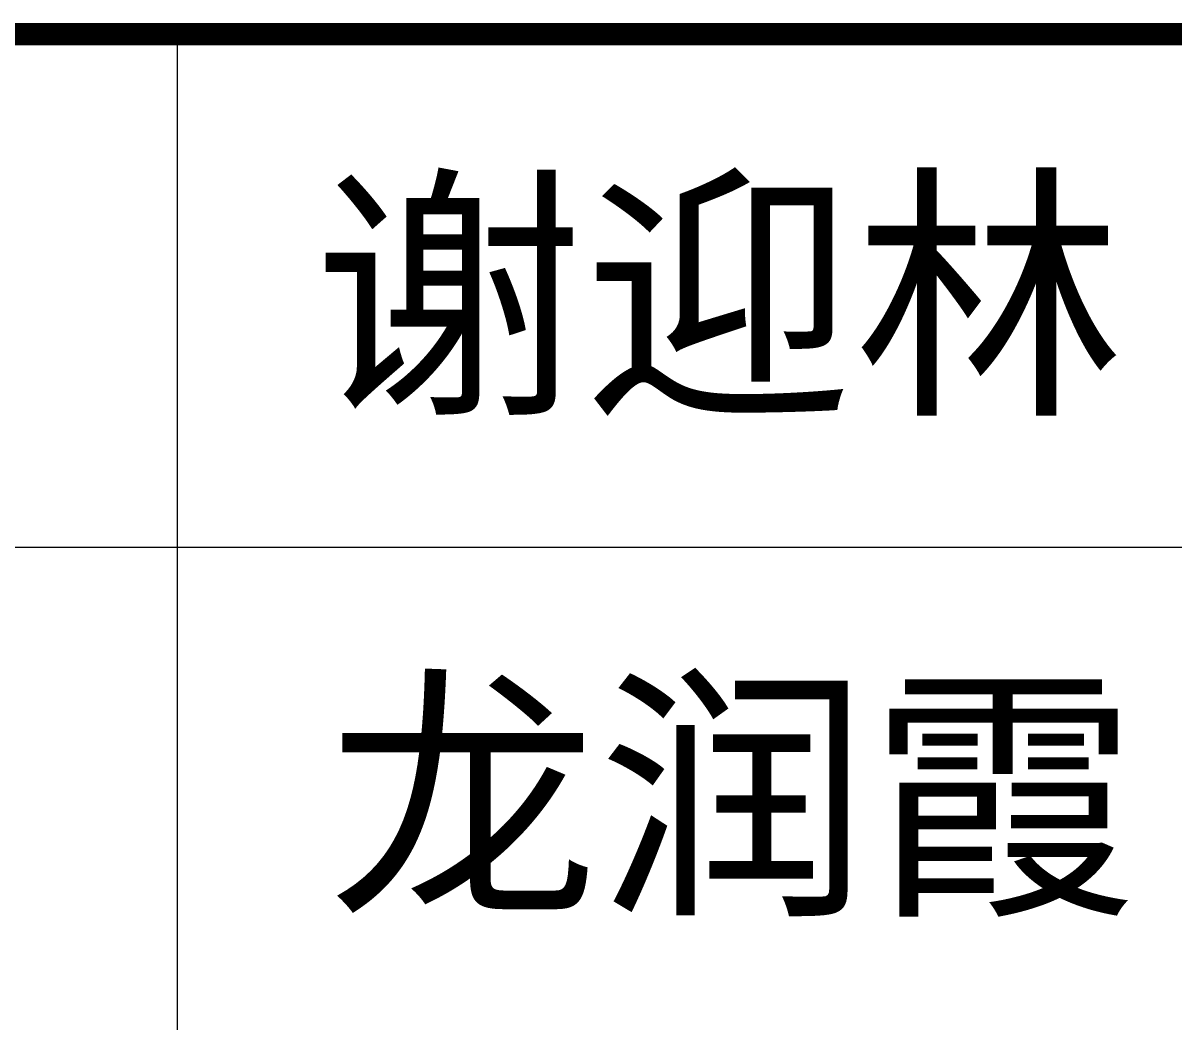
# Model space of a CAD drawing. Header units: millimetres. Extents: x 53009415 to 54059915, y 20499171 to 20796171.
# Drawn here: x 53613713 to 53622686, y 20556466 to 20564258 of the extents above; entities that cross this region are included whole.
import ezdxf

# ---------------------------------------------------------------- set-up
doc = ezdxf.new("R2010")
doc.units = ezdxf.units.MM
doc.header["$LTSCALE"] = 1000
doc.layers.add('PUB_TITLE', color=7, linetype='Continuous', lineweight=20)
doc.layers.add('ROAD', color=2, linetype='Continuous')
doc.styles.add('宋体', font='')
doc.styles.get('宋体').set_extended_font_data('宋体')

# ---------------------------------------------------------------- blocks, each defined once
blk = doc.blocks.new('a1')
at = {"layer": 'PUB_TITLE'}
for p, q in [((50501410, 18562330), (50501410, 18556730)), ((50499410, 18561530), (50505410, 18561530))]:
    blk.add_line(p, q, dxfattribs=at)
at = {"layer": 'PUB_TITLE', "const_width": 35}
blk.add_lwpolyline([(50499410, 18562330), (50505410, 18562330)], dxfattribs=at)

msp = doc.modelspace()

# ---------------------------------------------------------------- block references
at = {"layer": 'ROAD', "xscale": 5, "yscale": 5, "zscale": 5}
msp.add_blockref('a1', (-198892134.618, -72247479.218), dxfattribs=at)

# ---------------------------------------------------------------- texts
at = {"layer": 'PUB_TITLE', "style": '宋体'}
for s, p in [('谢迎林', (53615976.739, 20561359.723, -5102780)), ('龙润霞', (53616090.002, 20557453.006))]:
    msp.add_text(s, height=1544.5718, dxfattribs=at).set_placement(p)

doc.saveas('drawing.dxf')
